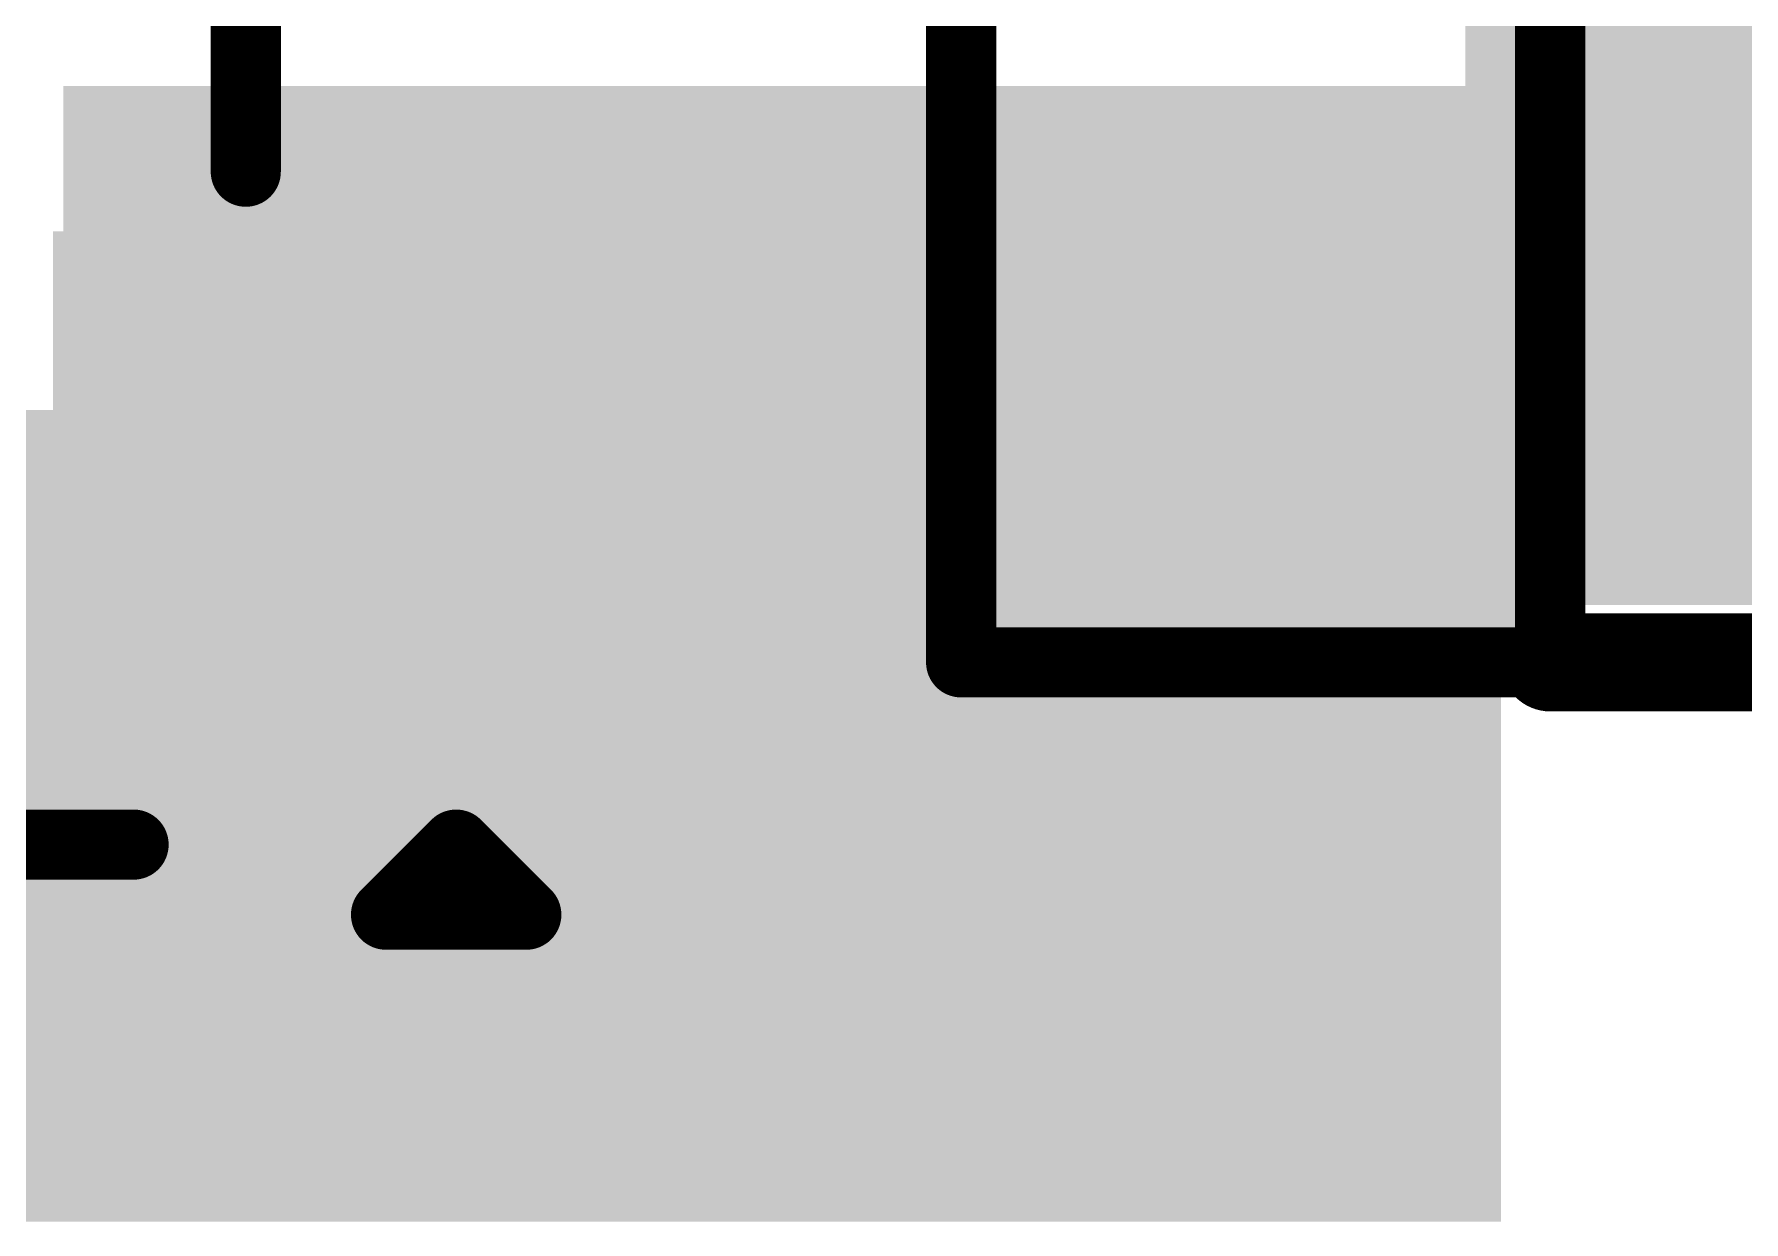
# Model space of a CAD drawing. Header units: inches. Extents: x 68 to 568, y 3 to 460.
# Drawn here: x 197.459 to 200.555, y 29.641 to 31.793 of the extents above; entities that cross this region are included whole.
import ezdxf

# ---------------------------------------------------------------- set-up
doc = ezdxf.new("R2010")
doc.units = ezdxf.units.IN
for name, color, linetype in [('Bottom Layer', 5, 'Continuous'), ('Layer 2', 76, 'Continuous'), ('Top Layer', 1, 'Continuous'), ('Top Overlay', 2, 'Continuous'), ('Top Paste', 8, 'Continuous'), ('Top Solder', 216, 'Continuous')]:
    doc.layers.add(name, color=color, linetype=linetype)

# ---------------------------------------------------------------- blocks, each defined once
blk = doc.blocks.new('SOT_23_67')
at = {"layer": 'Top Layer'}
blk.add_hatch(color=1, dxfattribs=at).paths.add_polyline_path([(-1.36, -0.54), (-0.54, -0.54), (-0.54, -1.46), (-1.36, -1.46)])
at = {"layer": 'Top Paste'}
blk.add_hatch(color=8, dxfattribs=at).paths.add_polyline_path([(-1.36, -0.54), (-0.54, -0.54), (-0.54, -1.46), (-1.36, -1.46)])
at = {"layer": 'Top Solder'}
blk.add_hatch(color=216, dxfattribs=at).paths.add_polyline_path([(-1.4616, -0.4384), (-0.4384, -0.4384), (-0.4384, -1.5616), (-1.4616, -1.5616)])
at = {"layer": 'Top Overlay'}
for points in [[(-1.5494, 0.8128, 0.127, 0.127, 0), (-1.5494, -0.5842, 0.127, 0.127, 0)], [(-0.3302, -0.7874, 0.127, 0.127, 0), (0.3302, -0.7874, 0.127, 0.127, 0)], [(-1.6764, -1.0414, 0.127, 0.127, 0), (-1.6764, -1.2954, 0.127, 0.127, 0)], [(-1.6764, -1.0414, 0.127, 0.127, 0), (-1.5494, -1.1684, 0.127, 0.127, 0)], [(-1.5494, -1.1684, 0.127, 0.127, 0), (-1.6764, -1.2954, 0.127, 0.127, 0)]]:
    blk.add_lwpolyline(points, format="xyseb", dxfattribs=at)
for points in [[(-1.5812, -0.5842, 0.0635, 0.0635, 1), (-1.5176, -0.5842, 0.0635, 0.0635, 1)], [(-0.3619, -0.7874, 0.0635, 0.0635, 1), (-0.2984, -0.7874, 0.0635, 0.0635, 1)], [(-1.7082, -1.0414, 0.0635, 0.0635, 1), (-1.6446, -1.0414, 0.0635, 0.0635, 1)], [(-1.7082, -1.0414, 0.0635, 0.0635, 1), (-1.6446, -1.0414, 0.0635, 0.0635, 1)], [(-1.5812, -1.1684, 0.0635, 0.0635, 1), (-1.5176, -1.1684, 0.0635, 0.0635, 1)], [(-1.5812, -1.1684, 0.0635, 0.0635, 1), (-1.5176, -1.1684, 0.0635, 0.0635, 1)], [(-1.7082, -1.2954, 0.0635, 0.0635, 1), (-1.6446, -1.2954, 0.0635, 0.0635, 1)], [(-1.7082, -1.2954, 0.0635, 0.0635, 1), (-1.6446, -1.2954, 0.0635, 0.0635, 1)]]:
    blk.add_lwpolyline(points, format="xyseb", close=True, dxfattribs=at)
blk = doc.blocks.new('R___0603_84')
at = {"layer": 'Top Layer'}
for points in [[(-0.381, 0.4445), (-0.381, -0.4445), (-1.143, -0.4445), (-1.143, 0.4445)], [(1.143, 0.4445), (1.143, -0.4445), (0.381, -0.4445), (0.381, 0.4445)]]:
    blk.add_hatch(color=1, dxfattribs=at).paths.add_polyline_path(points)
at = {"layer": 'Top Paste'}
for points in [[(-0.381, 0.4445), (-0.381, -0.4445), (-1.143, -0.4445), (-1.143, 0.4445)], [(1.143, 0.4445), (1.143, -0.4445), (0.381, -0.4445), (0.381, 0.4445)]]:
    blk.add_hatch(color=8, dxfattribs=at).paths.add_polyline_path(points)
at = {"layer": 'Top Solder'}
for points in [[(-0.2794, 0.5461), (-0.2794, -0.5461), (-1.2446, -0.5461), (-1.2446, 0.5461)], [(1.2446, 0.5461), (1.2446, -0.5461), (0.2794, -0.5461), (0.2794, 0.5461)]]:
    blk.add_hatch(color=216, dxfattribs=at).paths.add_polyline_path(points)
at = {"layer": 'Top Overlay'}
for points in [[(-1.2192, 0.5334, 0.127, 0.127, 0), (-1.2192, -0.5334, 0.127, 0.127, 0)], [(-1.2192, 0.5334, 0.127, 0.127, 0), (1.2192, 0.5334, 0.127, 0.127, 0)], [(1.2192, 0.5334, 0.127, 0.127, 0), (1.2192, -0.5334, 0.127, 0.127, 0)], [(-1.2192, -0.5334, 0.127, 0.127, 0), (1.2192, -0.5334, 0.127, 0.127, 0)]]:
    blk.add_lwpolyline(points, format="xyseb", dxfattribs=at)
for points in [[(-1.25095, 0.5334, 0.0635, 0.0635, 1), (-1.18745, 0.5334, 0.0635, 0.0635, 1)], [(-1.25095, 0.5334, 0.0635, 0.0635, 1), (-1.18745, 0.5334, 0.0635, 0.0635, 1)], [(1.18745, 0.5334, 0.0635, 0.0635, 1), (1.25095, 0.5334, 0.0635, 0.0635, 1)], [(1.18745, 0.5334, 0.0635, 0.0635, 1), (1.25095, 0.5334, 0.0635, 0.0635, 1)], [(-1.25095, -0.5334, 0.0635, 0.0635, 1), (-1.18745, -0.5334, 0.0635, 0.0635, 1)], [(-1.25095, -0.5334, 0.0635, 0.0635, 1), (-1.18745, -0.5334, 0.0635, 0.0635, 1)], [(1.18745, -0.5334, 0.0635, 0.0635, 1), (1.25095, -0.5334, 0.0635, 0.0635, 1)], [(1.18745, -0.5334, 0.0635, 0.0635, 1), (1.25095, -0.5334, 0.0635, 0.0635, 1)]]:
    blk.add_lwpolyline(points, format="xyseb", close=True, dxfattribs=at)

msp = doc.modelspace()

# ---------------------------------------------------------------- hatches: boundary and pattern name
at = {"layer": 'Bottom Layer'}
msp.add_hatch(color=5, dxfattribs=at).paths.add_polyline_path([(202.1586, 33.4768), (200.2536, 33.4768), (200.2536, 31.3432), (202.1586, 31.3432)])
at = {"layer": 'Layer 2'}
msp.add_hatch(color=76, dxfattribs=at).paths.add_polyline_path([(200.0504, 30.759), (202.8444, 30.759), (202.8444, 33.8832), (200.0504, 33.8832)])
at = {"layer": 'Top Layer'}
for points in [[(197.5117, 29.6414), (200.1153, 29.6414), (200.1153, 31.6995), (197.5117, 31.6995)], [(197.5117, 30.4265), (200.1153, 30.4265), (200.1153, 31.4933), (197.5117, 31.4933)], [(194.3367, 29.6414), (200.1153, 29.6414), (200.1153, 31.1123), (194.3367, 31.1123)]]:
    msp.add_hatch(color=1, dxfattribs=at).paths.add_polyline_path(points)

# ---------------------------------------------------------------- linework, layer by layer
at = {"layer": 'Top Overlay'}
msp.add_lwpolyline([(200.2042, 30.6551, 0.1778, 0.1778, 0), (201.7266, 30.6551, 0.1778, 0.1778, 0)], format="xyseb", dxfattribs=at)
msp.add_lwpolyline([(200.1597, 30.6551, 0.0889, 0.0889, 1), (200.2486, 30.6551, 0.0889, 0.0889, 1)], format="xyseb", close=True, dxfattribs=at)

# ---------------------------------------------------------------- block references
at = {"rotation": 90}
for name, p in [('SOT_23_67', (197.0546, 31.8743)), ('R___0603_84', (199.6708, 31.8743))]:
    msp.add_blockref(name, p, dxfattribs=at)

doc.saveas('drawing.dxf')
